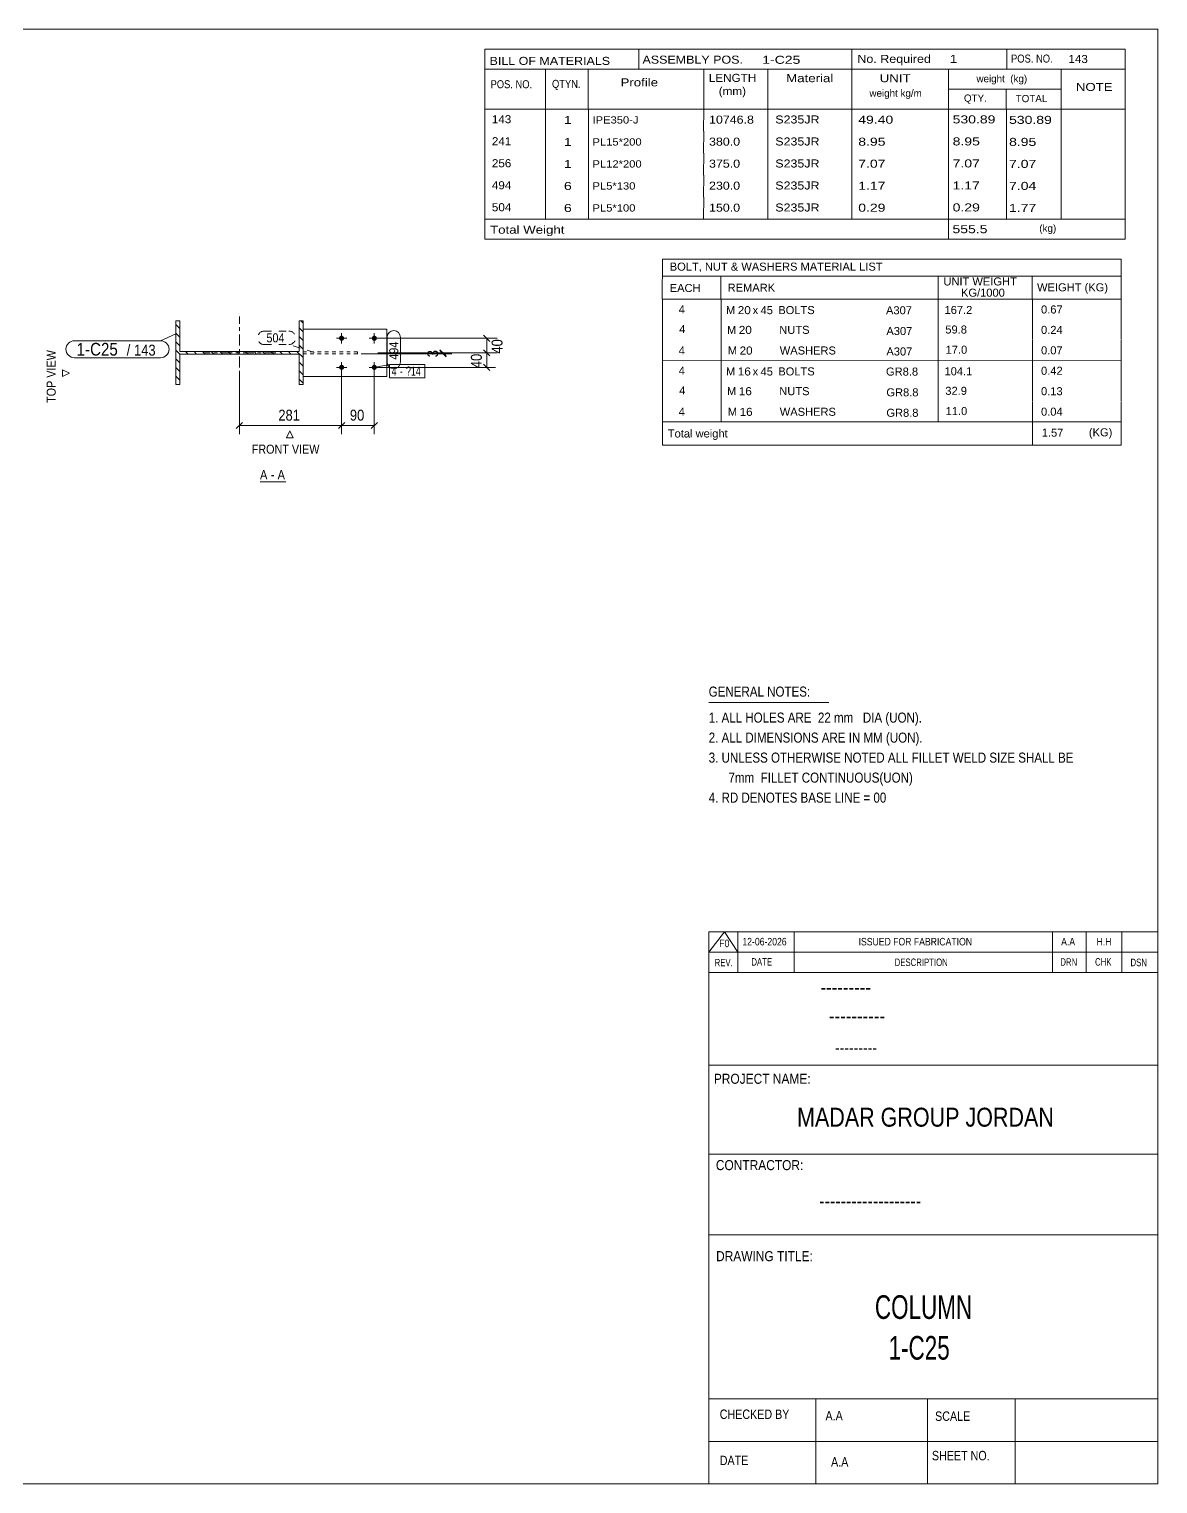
# Model space of a CAD drawing. Header units: millimetres. Extents: x 2 to 579, y 1 to 405.
# Drawn here: x 268.7 to 579, y 5 to 405 of the extents above; entities that cross this region are included whole.
import ezdxf

# ---------------------------------------------------------------- set-up
doc = ezdxf.new("R2010")
doc.units = ezdxf.units.MM
for name, pattern in [('XKITLINE00', [0]), ('XKITLINE01', [4, 1, -1, 1, -1]), ('XKITLINE02', [4, 2, -2]), ('XKITLINE03', [6, 3, -1, 1, -1])]:
    doc.linetypes.add(name, pattern=pattern)
for name, color, linetype, lineweight in [('Bolt', 3, 'Continuous', 0), ('BoltMark', 7, 'Continuous', 0), ('Dimensions', 7, 'Continuous', 0), ('DrawingSheet', 5, 'Continuous', 0), ('OtherObjectType', 7, 'Continuous', 0), ('Part', 2, 'Continuous', 0), ('PartMark', 7, 'Continuous', 0)]:
    doc.layers.add(name, color=color, linetype=linetype, lineweight=lineweight)
doc.styles.add('@ARIAL_UNICODE_MS_BOLD', font='ARIAL.TTF')
doc.styles.add('ARIAL', font='ARIAL.TTF')
doc.styles.add('ARIAL_NARROW', font='ARIALN.TTF')
doc.styles.add('COMIC_SANS_MS_BOLD', font='COMICBD.TTF')
doc.styles.add('SWIS721_EX_BT', font='ARIAL.TTF')
doc.styles.add('SWISSE', font='ARIAL.TTF')

# ---------------------------------------------------------------- blocks, each defined once
blk = doc.blocks.new('*A1')
at = {"layer": 'Part', "color": 7, "linetype": 'XKITLINE00', "lineweight": 0}
for p, q in [((343.97, 324.11), (343.33, 324.75)), ((310.07, 322.65), (308.97, 323.75)), ((310.07, 320.29), (308.97, 321.39)), ((343.97, 321.75), (342.87, 322.85)), ((343.97, 319.4), (342.87, 320.5)), ((310.07, 317.94), (308.97, 319.04)), ((310.07, 315.58), (308.97, 316.68)), ((312.36, 315.65), (311.66, 316.35)), ((314.71, 315.65), (314.01, 316.35)), ((317.07, 315.65), (316.37, 316.35)), ((319.43, 315.65), (318.73, 316.35)), ((321.79, 315.65), (321.09, 316.35)), ((324.14, 315.65), (323.44, 316.35)), ((326.5, 315.65), (325.8, 316.35)), ((328.86, 315.65), (328.16, 316.35)), ((331.22, 315.65), (330.52, 316.35)), ((333.57, 315.65), (332.87, 316.35)), ((335.93, 315.65), (335.23, 316.35)), ((338.29, 315.65), (337.59, 316.35)), ((340.64, 315.65), (339.94, 316.35)), ((343.97, 314.68), (342.3, 316.35)), ((343.97, 317.04), (342.87, 318.14)), ((310.07, 313.22), (308.97, 314.32)), ((343.97, 312.32), (342.87, 313.42)), ((310.07, 310.86), (308.97, 311.96)), ((310.07, 308.51), (308.97, 309.61)), ((343.97, 309.97), (342.87, 311.07)), ((343.97, 307.61), (342.87, 308.71)), ((308.97, 307.25), (308.97, 307.25)), ((308.97, 307.25), (308.97, 307.25))]:
    blk.add_line(p, q, dxfattribs=at)
blk = doc.blocks.new('*A48')
at = {"layer": 'Bolt'}
for points in [[(354.54, 319.3), (354.5, 319.3), (354.47, 319.31), (354.43, 319.31), (354.4, 319.32), (354.37, 319.33), (354.33, 319.34), (354.3, 319.35), (354.27, 319.37), (354.24, 319.38), (354.21, 319.4), (354.18, 319.42), (354.15, 319.44), (354.13, 319.46), (354.1, 319.48), (354.08, 319.51), (354.05, 319.53), (354.03, 319.56), (354.01, 319.58), (353.99, 319.61), (353.97, 319.64), (353.95, 319.67), (353.94, 319.7), (353.92, 319.73), (353.91, 319.76), (353.9, 319.8), (353.89, 319.83), (353.88, 319.86), (353.88, 319.9), (353.87, 319.93), (353.87, 319.97), (353.87, 320), (353.87, 320.03), (353.87, 320.07), (353.88, 320.1), (353.88, 320.14), (353.89, 320.17), (353.9, 320.2), (353.91, 320.24), (353.92, 320.27), (353.94, 320.3), (353.95, 320.33), (353.97, 320.36), (353.99, 320.39), (354.01, 320.42), (354.03, 320.44), (354.05, 320.47), (354.08, 320.49), (354.1, 320.52), (354.13, 320.54), (354.15, 320.56), (354.18, 320.58), (354.21, 320.6), (354.24, 320.62), (354.27, 320.63), (354.3, 320.65), (354.33, 320.66), (354.37, 320.67), (354.4, 320.68), (354.43, 320.69), (354.47, 320.69), (354.5, 320.7), (354.54, 320.7), (354.57, 320.7), (354.6, 320.7), (354.64, 320.7), (354.67, 320.69), (354.71, 320.69), (354.74, 320.68), (354.77, 320.67), (354.81, 320.66), (354.84, 320.65), (354.87, 320.63), (354.9, 320.62), (354.93, 320.6), (354.96, 320.58), (354.99, 320.56), (355.01, 320.54), (355.04, 320.52), (355.07, 320.49), (355.09, 320.47), (355.11, 320.44), (355.13, 320.42), (355.15, 320.39), (355.17, 320.36), (355.19, 320.33), (355.2, 320.3), (355.22, 320.27), (355.23, 320.24), (355.24, 320.2), (355.25, 320.17), (355.26, 320.14), (355.26, 320.1), (355.27, 320.07), (355.27, 320.03), (355.27, 320), (355.27, 319.97), (355.27, 319.93), (355.26, 319.9), (355.26, 319.86), (355.25, 319.83), (355.24, 319.8), (355.23, 319.76), (355.22, 319.73), (355.2, 319.7), (355.19, 319.67), (355.17, 319.64), (355.15, 319.61), (355.13, 319.58), (355.11, 319.56), (355.09, 319.53), (355.07, 319.51), (355.04, 319.48), (355.01, 319.46), (354.99, 319.44), (354.96, 319.42), (354.93, 319.4), (354.9, 319.38), (354.87, 319.37), (354.84, 319.35), (354.81, 319.34), (354.77, 319.33), (354.74, 319.32), (354.71, 319.31), (354.67, 319.31), (354.64, 319.3), (354.6, 319.3), (354.57, 319.3)], [(363.54, 319.3), (363.5, 319.3), (363.47, 319.31), (363.43, 319.31), (363.4, 319.32), (363.37, 319.33), (363.33, 319.34), (363.3, 319.35), (363.27, 319.37), (363.24, 319.38), (363.21, 319.4), (363.18, 319.42), (363.15, 319.44), (363.13, 319.46), (363.1, 319.48), (363.08, 319.51), (363.05, 319.53), (363.03, 319.56), (363.01, 319.58), (362.99, 319.61), (362.97, 319.64), (362.95, 319.67), (362.94, 319.7), (362.92, 319.73), (362.91, 319.76), (362.9, 319.8), (362.89, 319.83), (362.88, 319.86), (362.88, 319.9), (362.87, 319.93), (362.87, 319.97), (362.87, 320), (362.87, 320.03), (362.87, 320.07), (362.88, 320.1), (362.88, 320.14), (362.89, 320.17), (362.9, 320.2), (362.91, 320.24), (362.92, 320.27), (362.94, 320.3), (362.95, 320.33), (362.97, 320.36), (362.99, 320.39), (363.01, 320.42), (363.03, 320.44), (363.05, 320.47), (363.08, 320.49), (363.1, 320.52), (363.13, 320.54), (363.15, 320.56), (363.18, 320.58), (363.21, 320.6), (363.24, 320.62), (363.27, 320.63), (363.3, 320.65), (363.33, 320.66), (363.37, 320.67), (363.4, 320.68), (363.43, 320.69), (363.47, 320.69), (363.5, 320.7), (363.54, 320.7), (363.57, 320.7), (363.6, 320.7), (363.64, 320.7), (363.67, 320.69), (363.71, 320.69), (363.74, 320.68), (363.77, 320.67), (363.81, 320.66), (363.84, 320.65), (363.87, 320.63), (363.9, 320.62), (363.93, 320.6), (363.96, 320.58), (363.99, 320.56), (364.01, 320.54), (364.04, 320.52), (364.07, 320.49), (364.09, 320.47), (364.11, 320.44), (364.13, 320.42), (364.15, 320.39), (364.17, 320.36), (364.19, 320.33), (364.2, 320.3), (364.22, 320.27), (364.23, 320.24), (364.24, 320.2), (364.25, 320.17), (364.26, 320.14), (364.26, 320.1), (364.27, 320.07), (364.27, 320.03), (364.27, 320), (364.27, 319.97), (364.27, 319.93), (364.26, 319.9), (364.26, 319.86), (364.25, 319.83), (364.24, 319.8), (364.23, 319.76), (364.22, 319.73), (364.2, 319.7), (364.19, 319.67), (364.17, 319.64), (364.15, 319.61), (364.13, 319.58), (364.11, 319.56), (364.09, 319.53), (364.07, 319.51), (364.04, 319.48), (364.01, 319.46), (363.99, 319.44), (363.96, 319.42), (363.93, 319.4), (363.9, 319.38), (363.87, 319.37), (363.84, 319.35), (363.81, 319.34), (363.77, 319.33), (363.74, 319.32), (363.71, 319.31), (363.67, 319.31), (363.64, 319.3), (363.6, 319.3), (363.57, 319.3)], [(354.54, 311.3), (354.5, 311.3), (354.47, 311.31), (354.43, 311.31), (354.4, 311.32), (354.37, 311.33), (354.33, 311.34), (354.3, 311.35), (354.27, 311.37), (354.24, 311.38), (354.21, 311.4), (354.18, 311.42), (354.15, 311.44), (354.13, 311.46), (354.1, 311.48), (354.08, 311.51), (354.05, 311.53), (354.03, 311.56), (354.01, 311.58), (353.99, 311.61), (353.97, 311.64), (353.95, 311.67), (353.94, 311.7), (353.92, 311.73), (353.91, 311.76), (353.9, 311.8), (353.89, 311.83), (353.88, 311.86), (353.88, 311.9), (353.87, 311.93), (353.87, 311.97), (353.87, 312), (353.87, 312.03), (353.87, 312.07), (353.88, 312.1), (353.88, 312.14), (353.89, 312.17), (353.9, 312.2), (353.91, 312.24), (353.92, 312.27), (353.94, 312.3), (353.95, 312.33), (353.97, 312.36), (353.99, 312.39), (354.01, 312.42), (354.03, 312.44), (354.05, 312.47), (354.08, 312.49), (354.1, 312.52), (354.13, 312.54), (354.15, 312.56), (354.18, 312.58), (354.21, 312.6), (354.24, 312.62), (354.27, 312.63), (354.3, 312.65), (354.33, 312.66), (354.37, 312.67), (354.4, 312.68), (354.43, 312.69), (354.47, 312.69), (354.5, 312.7), (354.54, 312.7), (354.57, 312.7), (354.6, 312.7), (354.64, 312.7), (354.67, 312.69), (354.71, 312.69), (354.74, 312.68), (354.77, 312.67), (354.81, 312.66), (354.84, 312.65), (354.87, 312.63), (354.9, 312.62), (354.93, 312.6), (354.96, 312.58), (354.99, 312.56), (355.01, 312.54), (355.04, 312.52), (355.07, 312.49), (355.09, 312.47), (355.11, 312.44), (355.13, 312.42), (355.15, 312.39), (355.17, 312.36), (355.19, 312.33), (355.2, 312.3), (355.22, 312.27), (355.23, 312.24), (355.24, 312.2), (355.25, 312.17), (355.26, 312.14), (355.26, 312.1), (355.27, 312.07), (355.27, 312.03), (355.27, 312), (355.27, 311.97), (355.27, 311.93), (355.26, 311.9), (355.26, 311.86), (355.25, 311.83), (355.24, 311.8), (355.23, 311.76), (355.22, 311.73), (355.2, 311.7), (355.19, 311.67), (355.17, 311.64), (355.15, 311.61), (355.13, 311.58), (355.11, 311.56), (355.09, 311.53), (355.07, 311.51), (355.04, 311.48), (355.01, 311.46), (354.99, 311.44), (354.96, 311.42), (354.93, 311.4), (354.9, 311.38), (354.87, 311.37), (354.84, 311.35), (354.81, 311.34), (354.77, 311.33), (354.74, 311.32), (354.71, 311.31), (354.67, 311.31), (354.64, 311.3), (354.6, 311.3), (354.57, 311.3)], [(363.54, 311.3), (363.5, 311.3), (363.47, 311.31), (363.43, 311.31), (363.4, 311.32), (363.37, 311.33), (363.33, 311.34), (363.3, 311.35), (363.27, 311.37), (363.24, 311.38), (363.21, 311.4), (363.18, 311.42), (363.15, 311.44), (363.13, 311.46), (363.1, 311.48), (363.08, 311.51), (363.05, 311.53), (363.03, 311.56), (363.01, 311.58), (362.99, 311.61), (362.97, 311.64), (362.95, 311.67), (362.94, 311.7), (362.92, 311.73), (362.91, 311.76), (362.9, 311.8), (362.89, 311.83), (362.88, 311.86), (362.88, 311.9), (362.87, 311.93), (362.87, 311.97), (362.87, 312), (362.87, 312.03), (362.87, 312.07), (362.88, 312.1), (362.88, 312.14), (362.89, 312.17), (362.9, 312.2), (362.91, 312.24), (362.92, 312.27), (362.94, 312.3), (362.95, 312.33), (362.97, 312.36), (362.99, 312.39), (363.01, 312.42), (363.03, 312.44), (363.05, 312.47), (363.08, 312.49), (363.1, 312.52), (363.13, 312.54), (363.15, 312.56), (363.18, 312.58), (363.21, 312.6), (363.24, 312.62), (363.27, 312.63), (363.3, 312.65), (363.33, 312.66), (363.37, 312.67), (363.4, 312.68), (363.43, 312.69), (363.47, 312.69), (363.5, 312.7), (363.54, 312.7), (363.57, 312.7), (363.6, 312.7), (363.64, 312.7), (363.67, 312.69), (363.71, 312.69), (363.74, 312.68), (363.77, 312.67), (363.81, 312.66), (363.84, 312.65), (363.87, 312.63), (363.9, 312.62), (363.93, 312.6), (363.96, 312.58), (363.99, 312.56), (364.01, 312.54), (364.04, 312.52), (364.07, 312.49), (364.09, 312.47), (364.11, 312.44), (364.13, 312.42), (364.15, 312.39), (364.17, 312.36), (364.19, 312.33), (364.2, 312.3), (364.22, 312.27), (364.23, 312.24), (364.24, 312.2), (364.25, 312.17), (364.26, 312.14), (364.26, 312.1), (364.27, 312.07), (364.27, 312.03), (364.27, 312), (364.27, 311.97), (364.27, 311.93), (364.26, 311.9), (364.26, 311.86), (364.25, 311.83), (364.24, 311.8), (364.23, 311.76), (364.22, 311.73), (364.2, 311.7), (364.19, 311.67), (364.17, 311.64), (364.15, 311.61), (364.13, 311.58), (364.11, 311.56), (364.09, 311.53), (364.07, 311.51), (364.04, 311.48), (364.01, 311.46), (363.99, 311.44), (363.96, 311.42), (363.93, 311.4), (363.9, 311.38), (363.87, 311.37), (363.84, 311.35), (363.81, 311.34), (363.77, 311.33), (363.74, 311.32), (363.71, 311.31), (363.67, 311.31), (363.64, 311.3), (363.6, 311.3), (363.57, 311.3)]]:
    blk.add_hatch(color=3, dxfattribs=at).paths.add_polyline_path(points, flags=17)
at = {"layer": 'Bolt', "color": 3, "linetype": 'XKITLINE00', "lineweight": 0}
for p, q in [((355.97, 320), (353.17, 320)), ((354.57, 318.6), (354.57, 321.4)), ((364.97, 320), (362.17, 320)), ((363.57, 318.6), (363.57, 321.4)), ((355.97, 312), (353.17, 312)), ((354.57, 310.6), (354.57, 313.4)), ((364.97, 312), (362.17, 312)), ((363.57, 310.6), (363.57, 313.4))]:
    blk.add_line(p, q, dxfattribs=at)
blk = doc.blocks.new('*A49')
at = {"layer": 'Part', "color": 2, "linetype": 'XKITLINE00', "lineweight": 0}
for p, q in [((308.97, 307.25), (308.97, 324.75)), ((308.97, 324.75), (310.07, 324.75)), ((310.07, 324.75), (310.07, 316.35)), ((342.87, 316.35), (342.87, 324.75)), ((342.87, 324.75), (343.97, 324.75)), ((343.97, 324.75), (343.97, 307.25)), ((310.07, 316.35), (342.87, 316.35)), ((342.87, 315.65), (310.07, 315.65)), ((310.07, 315.65), (310.07, 307.25)), ((342.87, 307.25), (342.87, 315.65)), ((310.07, 307.25), (308.97, 307.25)), ((343.97, 307.25), (342.87, 307.25))]:
    blk.add_line(p, q, dxfattribs=at)
at = {"layer": 'Part', "color": 7, "linetype": 'XKITLINE03', "lineweight": 0}
for p, q in [((326.47, 306), (326.47, 326)), ((336.47, 316), (316.47, 316))]:
    blk.add_line(p, q, dxfattribs=at)
blk = doc.blocks.new('*A50')
at = {"layer": 'Part', "color": 2, "linetype": 'XKITLINE00', "lineweight": 0}
for p, q in [((366.97, 322.5), (343.97, 322.5)), ((366.97, 309.5), (366.97, 322.5)), ((343.97, 309.5), (366.97, 309.5))]:
    blk.add_line(p, q, dxfattribs=at)
at = {"layer": 'Part', "color": 7, "linetype": 'XKITLINE01', "lineweight": 0}
blk.add_line((343.97, 322.5), (343.97, 309.5), dxfattribs=at)
blk = doc.blocks.new('*A51')
at = {"layer": 'Part', "color": 7, "linetype": 'XKITLINE01', "lineweight": 0}
for p, q in [((358.97, 316.25), (343.97, 316.25)), ((343.97, 316.25), (343.97, 315.75)), ((358.97, 315.75), (358.97, 316.25)), ((343.97, 315.75), (358.97, 315.75))]:
    blk.add_line(p, q, dxfattribs=at)
blk = doc.blocks.new('*A52')
at = {"layer": 'DrawingSheet', "color": 5, "linetype": 'XKITLINE00', "lineweight": 0}
for p, q in [((579, 405), (5, 405)), ((5, 405), (5, 5)), ((579, 5), (579, 405)), ((5, 5), (579, 5))]:
    blk.add_line(p, q, dxfattribs=at)
at = {"layer": 'DrawingSheet', "color": 5, "style": 'ARIAL', "width": 0.85}
blk.add_text('Tekla structures', height=2, rotation=90, dxfattribs=at).set_placement((4.5, 5.5))
blk = doc.blocks.new('*A53')
at = {"layer": 'OtherObjectType', "color": 7, "linetype": 'XKITLINE00', "lineweight": 0}
for p, q in [((442.76, 341.75), (442.75, 330.75)), ((442.76, 341.75), (568.88, 341.75)), ((568.88, 341.75), (568.88, 330.75)), ((442.75, 337.1), (568.88, 337.1)), ((458.87, 337.11), (458.87, 330.75)), ((518.57, 337.11), (518.57, 330.75)), ((544.47, 337.09), (544.47, 330.75)), ((442.76, 330.72), (442.76, 325.22)), ((442.77, 330.75), (568.88, 330.75)), ((458.92, 330.75), (458.92, 325.13)), ((518.57, 330.75), (518.57, 325.13)), ((544.5, 330.75), (544.5, 325.25)), ((568.88, 330.75), (568.88, 325.25)), ((442.79, 325.13), (442.79, 319.52)), ((458.95, 325.13), (458.95, 319.51)), ((518.57, 325.13), (518.57, 319.51)), ((544.5, 325.13), (544.5, 319.63)), ((568.88, 325.13), (568.88, 319.63)), ((442.79, 319.5), (442.79, 313.93)), ((458.95, 319.51), (458.95, 313.89)), ((518.57, 319.51), (518.57, 313.89)), ((544.5, 319.51), (544.5, 313.9)), ((568.88, 319.51), (568.88, 313.9)), ((568.88, 313.9), (442.75, 313.93)), ((442.76, 313.86), (442.76, 308.36)), ((458.92, 313.89), (458.92, 308.27)), ((518.57, 313.89), (518.57, 308.27)), ((544.5, 313.89), (544.5, 308.39)), ((568.88, 313.89), (568.88, 308.39)), ((442.79, 308.27), (442.79, 302.66)), ((458.95, 308.27), (458.95, 302.66)), ((518.57, 308.27), (518.57, 302.66)), ((544.5, 308.27), (544.5, 302.77)), ((568.88, 308.27), (568.88, 302.77)), ((442.79, 302.64), (442.79, 297.07)), ((458.95, 302.65), (458.95, 297.04)), ((518.57, 302.66), (518.57, 297.04)), ((544.5, 302.65), (544.5, 297.05)), ((568.88, 302.65), (568.88, 297.04)), ((568.88, 297.04), (442.75, 297.07)), ((442.78, 297.04), (442.78, 290.63)), ((442.85, 297.03), (568.87, 297.04)), ((544.5, 297), (544.5, 290.59)), ((568.87, 297.01), (568.87, 290.59)), ((442.77, 290.59), (568.87, 290.59))]:
    blk.add_line(p, q, dxfattribs=at)
at = {"layer": 'OtherObjectType', "color": 7, "style": 'ARIAL_NARROW'}
for s, width, p in [('BOLT, NUT & WASHERS MATERIAL LIST', 1.211571, (444.79, 338.59)), ('UNIT WEIGHT', 1.211571, (520.03, 334.52)), ('EACH', 1.211571, (444.78, 332.72)), ('REMARK', 1.211571, (460.7, 332.81)), (' KG/1000', 1.211571, (524.02, 331.43)), ('WEIGHT (KG)', 1.211571, (545.78, 332.9)), ('4', 1.211571, (447.26, 326.85)), ('M', 1.211571, (460.26, 326.65)), ('20', 1.275, (463.5, 326.63)), ('x', 1.211571, (467.58, 326.63)), ('45', 1.211571, (469.76, 326.62)), ('BOLTS', 1.211571, (474.63, 326.64)), ('A307', 1.211571, (504.25, 326.59)), ('167.2', 1.211571, (520.34, 326.68)), ('0.67', 1.211571, (546.87, 326.81)), ('4', 1.211571, (447.4, 321.41)), ('M', 1.211571, (460.54, 321.21)), ('20', 1.275, (463.78, 321.19)), ('NUTS', 1.211571, (474.91, 321.21)), ('A307', 1.211571, (504.35, 320.89)), ('59.8', 1.211571, (520.56, 321.3)), ('0.24', 1.211571, (546.87, 321.19)), ('4', 1.211571, (447.24, 315.54)), ('M', 1.211571, (460.76, 315.54)), ('20', 1.275, (464, 315.52)), ('WASHERS', 1.211571, (475.04, 315.53)), ('A307', 1.211571, (504.35, 315.27)), ('17.0', 1.211571, (520.64, 315.74)), ('0.07', 1.211571, (546.87, 315.58)), ('4', 1.211571, (447.26, 310)), ('16', 1.275, (463.5, 309.77)), ('BOLTS', 1.211571, (474.63, 309.78)), ('104.1', 1.211571, (520.34, 309.82)), ('0.42', 1.211571, (546.87, 309.96)), ('M', 1.211571, (460.26, 309.79)), ('x', 1.211571, (467.58, 309.77)), ('45', 1.211571, (469.76, 309.76)), ('GR8.8', 1.211571, (504.25, 309.73)), ('4', 1.211571, (447.4, 304.55)), ('M', 1.211571, (460.54, 304.36)), ('16', 1.275, (463.78, 304.34)), ('NUTS', 1.211571, (474.91, 304.35)), ('GR8.8', 1.211571, (504.35, 304.03)), ('32.9', 1.211571, (520.56, 304.45)), ('0.13', 1.211571, (546.87, 304.34)), ('4', 1.211571, (447.24, 298.68)), ('M', 1.211571, (460.76, 298.68)), ('16', 1.275, (464, 298.66)), ('WASHERS', 1.211571, (475.04, 298.68)), ('GR8.8', 1.211571, (504.35, 298.41)), ('11.0', 1.211571, (520.64, 298.88)), ('0.04', 1.211571, (546.87, 298.72)), ('Total weight', 1.211571, (444.26, 292.71)), ('1.57', 1.211571, (547.07, 292.94)), ('(KG)', 1.211571, (560.02, 293.04))]:
    blk.add_text(s, height=2.2, dxfattribs=dict(at, width=width)).set_placement(p)
blk = doc.blocks.new('*A54')
at = {"layer": 'OtherObjectType', "color": 7, "linetype": 'XKITLINE00', "lineweight": 0}
blk.add_line((455.5, 219.82), (488.5, 219.82), dxfattribs=at)
at = {"layer": 'OtherObjectType', "color": 7, "style": 'ARIAL_NARROW', "width": 1.008832}
for s, p in [('GENERAL NOTES:', (455.5, 221.47)), ('1. ALL HOLES ARE  22 mm   DIA (UON).', (455.5, 214.32)), ('2. ALL DIMENSIONS ARE IN MM (UON).', (455.5, 208.82)), ('3. UNLESS OTHERWISE NOTED ALL FILLET WELD SIZE SHALL BE', (455.5, 203.32)), ('7mm  FILLET CONTINUOUS(UON)', (460.95, 197.82)), ('4. RD DENOTES BASE LINE = 00', (455.5, 192.32))]:
    blk.add_text(s, height=2.75, dxfattribs=at).set_placement(p)
blk = doc.blocks.new('*A55')
at = {"layer": 'OtherObjectType', "color": 7, "linetype": 'XKITLINE00', "lineweight": 0}
for p, q in [((455.5, 156.76), (579, 156.76)), ((455.5, 151.21), (459.82, 156.76)), ((455.5, 151.21), (455.5, 156.76)), ((459.82, 156.76), (463.53, 151.21)), ((463.53, 151.21), (463.53, 156.76)), ((478.97, 151.21), (478.97, 156.76)), ((549.98, 151.21), (549.98, 156.76)), ((559.24, 151.21), (559.24, 156.76)), ((569.12, 151.21), (569.12, 156.76)), ((579, 151.21), (579, 156.76)), ((455.5, 151.21), (579, 151.21)), ((455.5, 145.65), (455.5, 151.21)), ((459.21, 151.21), (579, 151.21)), ((463.53, 145.65), (463.53, 151.21)), ((478.97, 145.65), (478.97, 151.21)), ((549.98, 145.65), (549.98, 151.21)), ((559.24, 145.65), (559.24, 151.21)), ((569.12, 145.65), (569.12, 151.21)), ((579, 145.65), (579, 151.21))]:
    blk.add_line(p, q, dxfattribs=at)
at = {"layer": 'OtherObjectType', "color": 7, "style": 'ARIAL_NARROW'}
for s, height, width, p in [('F0', 2.058, 1.008832, (458.4, 152.59)), ('12-06-2026', 2.058, 1.008832, (464.76, 153.06)), ('ISSUED FOR FABRICATION', 2.0583, 1.008832, (496.71, 153.06)), ('A.A', 2.058, 1.008832, (552.4, 153.06)), ('H.H', 2.058, 1.008832, (562.13, 153.06)), ('REV.', 2.058, 0.907949, (457.13, 147.31)), ('DATE', 2.058, 0.907949, (467.23, 147.5)), ('DESCRIPTION', 2.0583, 0.907949, (506.61, 147.39)), ('DRN', 2.058, 0.907949, (552.17, 147.47)), ('CHK', 2.058, 0.907949, (561.72, 147.5)), ('DSN', 2.058, 0.907949, (571.47, 147.35))]:
    blk.add_text(s, height=height, dxfattribs=dict(at, width=width)).set_placement(p)
blk = doc.blocks.new('*A57')
at = {"layer": 'OtherObjectType', "color": 2, "linetype": 'XKITLINE00', "lineweight": 0}
for p, q in [((455.5, 145.65), (579, 145.65)), ((455.5, 5), (455.5, 145.64)), ((578.98, 145.64), (579, 5)), ((579, 120.14), (455.5, 120.14)), ((455.5, 95.63), (579, 95.63)), ((579, 73.49), (455.5, 73.49)), ((579, 28.4), (455.5, 28.4)), ((484.94, 28.4), (484.94, 5)), ((515.62, 5), (515.62, 28.4)), ((539.75, 5), (539.75, 28.4)), ((579, 16.7), (455.5, 16.7)), ((579, 5), (455.5, 5))]:
    blk.add_line(p, q, dxfattribs=at)
at = {"layer": 'OtherObjectType', "color": 4, "style": '@ARIAL_UNICODE_MS_BOLD', "width": 0.85}
blk.add_text('---------', height=3.9, dxfattribs=at).set_placement((486.23, 139.59))
at = {"layer": 'OtherObjectType', "color": 7, "style": 'ARIAL', "width": 0.85}
for s, height, p in [('----------', 3.9, (488.56, 131.77)), ('---------', 3.25, (490.21, 123.31))]:
    blk.add_text(s, height=height, dxfattribs=at).set_placement(p)
at = {"layer": 'OtherObjectType', "color": 3, "width": 0.85}
for s, style, p in [('PROJECT NAME:', 'SWIS721_EX_BT', (456.92, 115.01)), ('CONTRACTOR:', 'SWISSE', (457.47, 91.27)), ('DRAWING TITLE:', 'SWIS721_EX_BT', (457.53, 66.24))]:
    blk.add_text(s, height=2.7618, dxfattribs=dict(at, style=style)).set_placement(p)
at = {"layer": 'OtherObjectType', "color": 7, "width": 0.85}
for s, height, p in [('MADAR GROUP JORDAN', 5.2, (479.79, 103.23)), ('CHECKED BY', 2.592, (458.53, 22.86)), ('A.A', 2.592, (487.61, 22.45)), ('SCALE', 2.592, (517.74, 22.33)), ('DATE', 2.592, (458.54, 10.16)), ('A.A', 2.592, (489.14, 9.76)), ('SHEET NO.', 2.592, (516.87, 11.49))]:
    blk.add_text(s, height=height, dxfattribs=at).set_placement(p)
at = {"layer": 'OtherObjectType', "color": 1}
for s, height, style, width, p in [('-------------------', 3.9, 'COMIC_SANS_MS_BOLD', 0.85, (485.87, 80.86)), ('COLUMN', 6.5, 'ARIAL', 0.68, (501.19, 50.37)), ('1-C25', 6.5, 'ARIAL', 0.68, (504.95, 39.17))]:
    blk.add_text(s, height=height, dxfattribs=dict(at, style=style, width=width)).set_placement(p)
blk = doc.blocks.new('*A58')
at = {"layer": 'OtherObjectType', "color": 7, "linetype": 'XKITLINE00', "lineweight": 0}
for p, q in [((393.98, 399.5), (569.98, 399.5)), ((393.98, 399.5), (393.98, 388.5)), ((436.26, 399.42), (436.26, 393.87)), ((494.85, 394), (494.85, 399.5)), ((537.43, 393.96), (537.43, 399.42)), ((569.98, 394), (569.98, 399.5)), ((393.98, 394), (569.98, 394)), ((410.64, 394), (410.64, 383)), ((422.4, 393.98), (422.4, 383.03)), ((454.12, 393.99), (454.13, 383)), ((471.78, 393.98), (471.78, 383)), ((494.85, 393.98), (494.85, 383)), ((521.43, 394), (521.43, 383)), ((552.42, 394), (552.42, 383)), ((569.98, 394), (569.98, 388.5)), ((393.98, 388.5), (393.98, 383)), ((521.45, 388.52), (552.45, 388.52)), ((537.28, 388.52), (537.28, 383)), ((569.98, 388.5), (569.98, 383)), ((393.98, 383), (569.98, 383)), ((393.98, 383), (393.98, 376.95)), ((410.63, 383), (410.63, 376.95)), ((422.44, 382.99), (422.44, 376.95)), ((454.12, 383), (454.11, 376.95)), ((471.79, 383), (471.79, 376.95)), ((494.87, 383), (494.87, 376.95)), ((521.44, 383), (521.44, 376.95)), ((537.33, 382.95), (537.33, 376.95)), ((552.43, 383), (552.43, 376.95)), ((569.98, 383), (569.98, 376.95)), ((393.98, 376.95), (393.98, 370.9)), ((410.63, 376.95), (410.63, 370.9)), ((422.44, 376.94), (422.44, 370.9)), ((454.12, 376.95), (454.11, 370.9)), ((471.79, 376.95), (471.79, 370.9)), ((494.87, 376.95), (494.87, 370.9)), ((521.44, 376.95), (521.44, 370.9)), ((537.33, 376.9), (537.33, 370.9)), ((552.43, 376.95), (552.43, 370.9)), ((569.98, 376.95), (569.98, 370.9)), ((393.98, 370.9), (393.98, 364.85)), ((410.63, 370.9), (410.63, 364.85)), ((422.44, 370.89), (422.44, 364.85)), ((454.12, 370.9), (454.11, 364.85)), ((471.79, 370.9), (471.79, 364.85)), ((494.87, 370.9), (494.87, 364.85)), ((521.44, 370.9), (521.44, 364.85)), ((537.33, 370.85), (537.33, 364.85)), ((552.43, 370.9), (552.43, 364.85)), ((569.98, 370.9), (569.98, 364.85)), ((393.98, 364.85), (393.98, 358.8)), ((410.63, 364.85), (410.63, 358.8)), ((422.44, 364.84), (422.44, 358.8)), ((454.12, 364.85), (454.11, 358.8)), ((471.79, 364.85), (471.79, 358.8)), ((494.87, 364.85), (494.87, 358.8)), ((521.44, 364.85), (521.44, 358.8)), ((537.33, 364.8), (537.33, 358.8)), ((552.43, 364.85), (552.43, 358.8)), ((569.98, 364.85), (569.98, 358.8)), ((393.98, 358.8), (393.98, 352.75)), ((410.63, 358.8), (410.63, 352.75)), ((422.44, 358.79), (422.44, 352.75)), ((454.12, 358.8), (454.11, 352.75)), ((471.79, 358.8), (471.79, 352.75)), ((494.87, 358.8), (494.87, 352.75)), ((521.44, 358.8), (521.44, 352.75)), ((537.33, 358.75), (537.33, 352.75)), ((552.43, 358.8), (552.43, 352.75)), ((569.98, 358.8), (569.98, 352.75)), ((393.98, 352.75), (569.98, 352.75)), ((393.98, 352.75), (393.98, 347.25)), ((521.44, 352.75), (521.44, 347.25)), ((569.98, 352.75), (569.98, 347.25)), ((393.98, 347.25), (569.98, 347.25))]:
    blk.add_line(p, q, dxfattribs=at)
at = {"layer": 'OtherObjectType', "color": 7, "style": 'ARIAL_NARROW'}
for s, height, width, p in [('BILL OF MATERIALS', 2.2, 1.36, (395.25, 395.16)), ('ASSEMBLY POS.', 2.2, 1.36, (437.3, 395.5)), ('1-C25', 2.2, 1.525501, (470.23, 395.46)), ('No. Required', 2.2, 1.36, (496.39, 395.72)), ('1', 2.2, 1.525501, (521.75, 395.72)), ('POS. NO.', 2.2, 1.02, (538.63, 395.79)), ('143', 2.2, 1.270501, (554.4, 395.69)), ('LENGTH', 2.2, 1.275, (455.54, 390.49)), ('Material', 2.2, 1.445, (476.81, 390.41)), ('UNIT', 2.2, 1.445, (502.52, 390.4)), ('weight  (kg)', 1.98, 1.19, (529.11, 390.39)), ('POS. NO.', 2.2, 1.02, (395.53, 388.74)), ('QTYN.', 2.2, 1.02, (412.42, 388.84)), ('Profile', 2.2, 1.445, (431.26, 389.25)), ('(mm)', 2.2, 1.275, (458.26, 386.86)), ('weight kg/m', 1.98, 1.19, (499.69, 386.4)), ('NOTE', 2.2, 1.445, (556.44, 387.99)), ('QTY.', 1.98, 1.19, (525.68, 385.03)), ('TOTAL', 1.98, 1.19, (539.9, 384.91)), ('143', 2.2, 1.270501, (395.89, 379.12)), ('1', 2.2, 1.525501, (415.71, 378.91)), ('IPE350-J', 1.98, 1.355501, (423.56, 379.04)), ('10746.8', 2.2, 1.355501, (455.59, 379.01)), ('S235JR', 2.2, 1.355501, (473.81, 379.05)), ('49.40', 2.2, 1.525501, (496.62, 378.99)), ('530.89', 2.2, 1.525501, (522.57, 379.07)), ('530.89', 2.2, 1.525501, (538.08, 378.94)), ('241', 2.2, 1.270501, (395.89, 373.07)), ('1', 2.2, 1.525501, (415.71, 372.86)), ('PL15*200', 1.98, 1.355501, (423.56, 372.99)), ('380.0', 2.2, 1.355501, (455.59, 372.96)), ('S235JR', 2.2, 1.355501, (473.81, 373)), ('8.95', 2.2, 1.525501, (496.62, 372.94)), ('8.95', 2.2, 1.525501, (522.57, 373.02)), ('8.95', 2.2, 1.525501, (538.08, 372.89)), ('256', 2.2, 1.270501, (395.89, 367.02)), ('1', 2.2, 1.525501, (415.71, 366.81)), ('PL12*200', 1.98, 1.355501, (423.56, 366.94)), ('375.0', 2.2, 1.355501, (455.59, 366.91)), ('S235JR', 2.2, 1.355501, (473.81, 366.95)), ('7.07', 2.2, 1.525501, (496.62, 366.89)), ('7.07', 2.2, 1.525501, (522.57, 366.97)), ('7.07', 2.2, 1.525501, (538.08, 366.84)), ('494', 2.2, 1.270501, (395.89, 360.97)), ('6', 2.2, 1.525501, (415.71, 360.76)), ('PL5*130', 1.98, 1.355501, (423.56, 360.89)), ('230.0', 2.2, 1.355501, (455.59, 360.86)), ('S235JR', 2.2, 1.355501, (473.81, 360.9)), ('1.17', 2.2, 1.525501, (496.62, 360.84)), ('1.17', 2.2, 1.525501, (522.57, 360.92)), ('7.04', 2.2, 1.525501, (538.08, 360.79)), ('504', 2.2, 1.270501, (395.89, 354.92)), ('6', 2.2, 1.525501, (415.71, 354.71)), ('PL5*100', 1.98, 1.355501, (423.56, 354.84)), ('150.0', 2.2, 1.355501, (455.59, 354.81)), ('S235JR', 2.2, 1.355501, (473.81, 354.85)), ('0.29', 2.2, 1.525501, (496.62, 354.79)), ('0.29', 2.2, 1.525501, (522.57, 354.87)), ('1.77', 2.2, 1.525501, (538.08, 354.74)), ('Total Weight', 2.2, 1.445, (395.4, 348.74)), ('555.5', 2.2, 1.525501, (522.52, 348.89)), ('(kg)', 1.98, 1.19, (546.4, 349.26))]:
    blk.add_text(s, height=height, dxfattribs=dict(at, width=width)).set_placement(p)
blk = doc.blocks.new('*A108')
at = {"layer": 'Dimensions', "color": 7, "linetype": 'XKITLINE00', "lineweight": 0}
for p, q in [((326.47, 311), (326.47, 293.6)), ((354.57, 311), (354.57, 293.6)), ((327.32, 296.85), (325.62, 295.15)), ((326.47, 296), (354.57, 296)), ((355.42, 296.85), (353.72, 295.15))]:
    blk.add_line(p, q, dxfattribs=at)
at = {"layer": 'Dimensions', "color": 3}
for p in [(326.47, 296), (354.57, 296)]:
    blk.add_point(p, dxfattribs=at)
at = {"layer": 'Dimensions', "color": 3, "style": 'ARIAL', "width": 0.85}
blk.add_text('281', height=3, dxfattribs=at).set_placement((337.18, 297.35))
blk = doc.blocks.new('*A109')
at = {"layer": 'Dimensions', "color": 7, "linetype": 'XKITLINE00', "lineweight": 0}
for p, q in [((354.57, 311), (354.57, 293.6)), ((363.57, 311), (363.57, 293.6)), ((355.42, 296.85), (353.72, 295.15)), ((354.57, 296), (363.57, 296)), ((364.42, 296.85), (362.72, 295.15))]:
    blk.add_line(p, q, dxfattribs=at)
at = {"layer": 'Dimensions', "color": 3}
for p in [(354.57, 296), (363.57, 296)]:
    blk.add_point(p, dxfattribs=at)
at = {"layer": 'Dimensions', "color": 3, "style": 'ARIAL', "width": 0.85}
blk.add_text('90', height=3, dxfattribs=at).set_placement((356.85, 297.35))
blk = doc.blocks.new('*A110')
at = {"layer": 'Dimensions', "color": 7, "linetype": 'XKITLINE00', "lineweight": 0}
for p, q in [((364.57, 316), (396.87, 316)), ((393.62, 316.85), (395.32, 315.15)), ((394.47, 312), (394.47, 316)), ((364.57, 312), (396.87, 312)), ((393.62, 312.85), (395.32, 311.15))]:
    blk.add_line(p, q, dxfattribs=at)
at = {"layer": 'Dimensions', "color": 3}
for p in [(394.47, 316), (394.47, 312)]:
    blk.add_point(p, dxfattribs=at)
at = {"layer": 'Dimensions', "color": 3, "style": 'ARIAL', "width": 0.85}
blk.add_text('40', height=3, rotation=90.0002, dxfattribs=at).set_placement((393.12, 311.77))
blk = doc.blocks.new('*A111')
at = {"layer": 'Dimensions', "color": 7, "linetype": 'XKITLINE00', "lineweight": 0}
for p, q in [((364.57, 320), (397.32, 320)), ((393.62, 320.85), (395.32, 319.15)), ((394.47, 316), (394.47, 320)), ((364.57, 316), (397.32, 316)), ((393.62, 316.85), (395.32, 315.15))]:
    blk.add_line(p, q, dxfattribs=at)
at = {"layer": 'Dimensions', "color": 3}
for p in [(394.47, 320), (394.47, 316)]:
    blk.add_point(p, dxfattribs=at)
at = {"layer": 'Dimensions', "color": 3, "style": 'ARIAL', "width": 0.85}
blk.add_text('40', height=3, rotation=90.0002, dxfattribs=at).set_placement((398.82, 315.77))
blk = doc.blocks.new('*A112')
at = {"layer": 'Dimensions', "color": 7, "linetype": 'XKITLINE00', "lineweight": 0}
for p, q in [((364.57, 316), (384.87, 316)), ((381.62, 316.85), (383.32, 315.15)), ((381.62, 316.6), (383.32, 314.9)), ((382.47, 315.75), (382.47, 316)), ((359.97, 315.75), (384.87, 315.75))]:
    blk.add_line(p, q, dxfattribs=at)
at = {"layer": 'Dimensions', "color": 3}
for p in [(382.47, 316), (382.47, 315.75)]:
    blk.add_point(p, dxfattribs=at)
at = {"layer": 'Dimensions', "color": 3, "style": 'ARIAL', "width": 0.85}
blk.add_text('3', height=3, rotation=90.0002, dxfattribs=at).set_placement((381.12, 314.76))
blk = doc.blocks.new('*A113')
at = {"layer": 'BoltMark', "color": 7, "linetype": 'XKITLINE00', "lineweight": 0}
for p, q in [((363.57, 312), (367.74, 312.81)), ((367.74, 312.81), (377.43, 312.81)), ((367.74, 309.11), (367.74, 312.81)), ((377.43, 309.11), (377.43, 312.81)), ((367.74, 309.11), (377.43, 309.11))]:
    blk.add_line(p, q, dxfattribs=at)
at = {"layer": 'BoltMark', "color": 3, "style": 'ARIAL_NARROW', "width": 0.85}
for s, p in [('4', (368.34, 309.71)), ('?14', (372.27, 309.71)), ('-', (370.61, 309.71))]:
    blk.add_text(s, height=2.5, dxfattribs=at).set_placement(p)
blk = doc.blocks.new('*A114')
at = {"layer": 'PartMark', "color": 7, "linetype": 'XKITLINE02', "lineweight": 0}
for p, q in [((333.31, 321.97), (340.07, 321.97)), ((333.31, 318.27), (340.07, 318.27)), ((347, 316.12), (340.07, 318.27))]:
    blk.add_line(p, q, dxfattribs=at)
for centre, start, end in [((333.31, 320.12), 90, 270), ((340.07, 320.12), 270, 90)]:
    blk.add_arc(centre, 1.85, start, end, dxfattribs=at)
at = {"layer": 'PartMark', "color": 3, "style": 'ARIAL', "width": 0.85}
blk.add_text('504', height=2.5, dxfattribs=at).set_placement((333.91, 318.87))
blk = doc.blocks.new('*A115')
at = {"layer": 'PartMark', "color": 7, "linetype": 'XKITLINE00', "lineweight": 0}
for p, q in [((367.07, 313.49), (367.07, 320.25)), ((370.77, 313.49), (370.77, 320.25))]:
    blk.add_line(p, q, dxfattribs=at)
for centre, start, end in [((368.92, 320.25), 0, 180), ((368.92, 313.49), 180, 0)]:
    blk.add_arc(centre, 1.85, start, end, dxfattribs=at)
at = {"layer": 'PartMark', "color": 3, "style": 'ARIAL', "width": 0.85}
blk.add_text('494', height=2.5, rotation=90.0002, dxfattribs=at).set_placement((370.17, 314.09))
blk = doc.blocks.new('*A116')
at = {"layer": 'PartMark', "color": 7, "linetype": 'XKITLINE00', "lineweight": 0}
for p, q in [((309.02, 321.22), (304.78, 319.33)), ((281.13, 319.33), (304.78, 319.33)), ((281.13, 314.63), (304.78, 314.63))]:
    blk.add_line(p, q, dxfattribs=at)
for centre, start, end in [((281.13, 316.98), 90, 270), ((304.78, 316.98), 270, 90)]:
    blk.add_arc(centre, 2.35, start, end, dxfattribs=at)
at = {"layer": 'PartMark', "color": 1, "style": 'ARIAL', "width": 0.85}
blk.add_text('1-C25', height=3.5, dxfattribs=at).set_placement((281.73, 315.23))
at = {"layer": 'PartMark', "color": 3, "style": 'ARIAL', "width": 0.85}
for s, p in [('/', (295.49, 315.23)), ('143', (297.5, 315.23))]:
    blk.add_text(s, height=3, dxfattribs=at).set_placement(p)
blk = doc.blocks.new('*A117')
at = {"layer": 'OtherObjectType', "color": 7, "linetype": 'XKITLINE00', "lineweight": 0}
for p, q in [((277.85, 309.44), (277.85, 311.31)), ((277.85, 311.31), (279.73, 310.37)), ((279.73, 310.37), (277.85, 309.44)), ((279.73, 310.37), (279.73, 310.37)), ((339.39, 292.62), (340.32, 294.5)), ((341.26, 292.62), (339.39, 292.62)), ((340.32, 294.5), (341.26, 292.62)), ((340.32, 294.5), (340.32, 294.5)), ((332.17, 280.5), (339.23, 280.5))]:
    blk.add_line(p, q, dxfattribs=at)
at = {"layer": 'OtherObjectType', "color": 7, "style": 'ARIAL', "width": 0.85}
blk.add_text('TOP VIEW', height=2.5, rotation=90, dxfattribs=at).set_placement((275.98, 302.22))
for s, p in [('FRONT VIEW', (329.86, 288.25)), ('A', (332.17, 281.25)), ('-', (335.14, 281.25)), ('A', (337, 281.25))]:
    blk.add_text(s, height=2.5, dxfattribs=at).set_placement(p)

msp = doc.modelspace()

# ---------------------------------------------------------------- block references
at = {"lineweight": 0}
for name in ['*A52', '*A58', '*A53', '*A49', '*A1', '*A116', '*A114', '*A50', '*A48', '*A111', '*A115', '*A51', '*A112', '*A110', '*A113', '*A108', '*A109', '*A54', '*A55', '*A57']:
    msp.add_blockref(name, (0, 0), dxfattribs=at)
at = {"layer": 'OtherObjectType', "lineweight": 0}
msp.add_blockref('*A117', (0, 0), dxfattribs=at)

doc.saveas('drawing.dxf')
